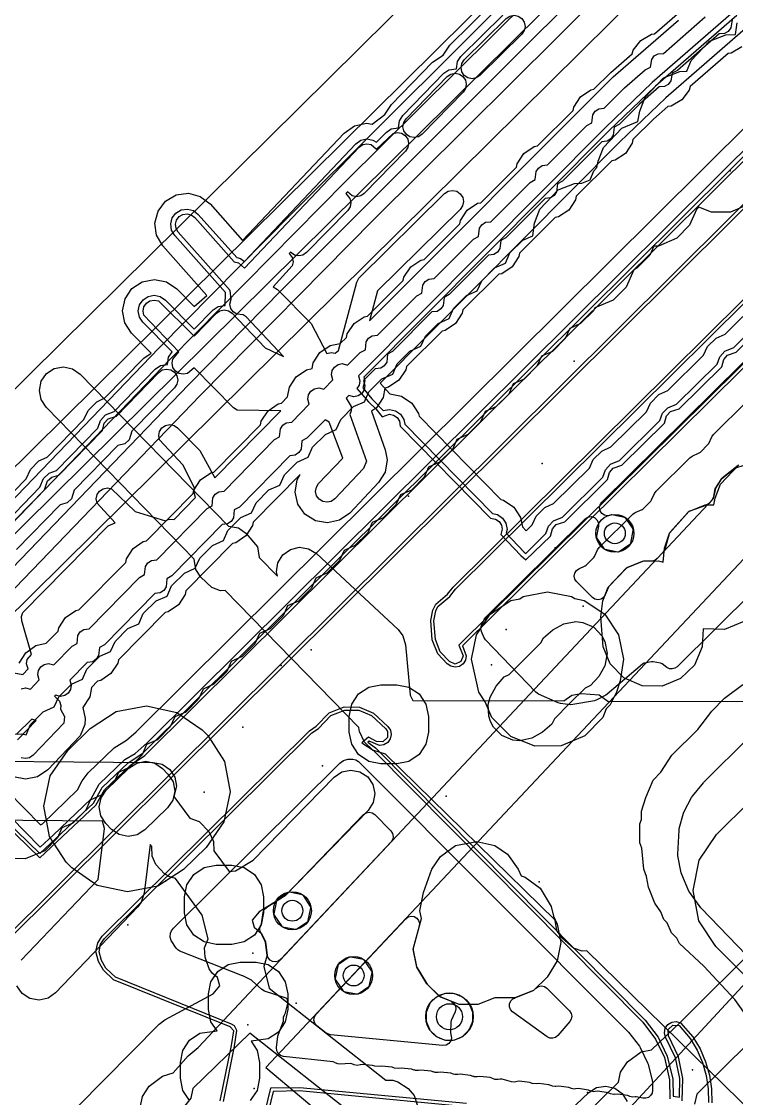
# Model space of a CAD drawing. Header units: metres. Extents: x -2677 to -840, y 169 to 1487.
# Drawn here: x -2211.5 to -2166.3, y 905.1 to 973.1 of the extents above; entities that cross this region are included whole.
import ezdxf

# ---------------------------------------------------------------- set-up
doc = ezdxf.new("R2010")
doc.units = ezdxf.units.M
for name, color, linetype in [('AI_GREENING_ALLOWED_ZONE', 4, 'Continuous'), ('AI_GREENING_EXCLUSIONS', 1, 'Continuous'), ('AI_GREENING_LAWN', 82, 'Continuous'), ('AI_GREENING_REJECTED', 6, 'Continuous'), ('AI_GREENING_SHRUBS', 92, 'Continuous')]:
    doc.layers.add(name, color=color, linetype=linetype)

# ---------------------------------------------------------------- blocks, each defined once
blk = doc.blocks.new('AI_SHRUB')
for radius in [1, 0.55]:
    blk.add_circle((0, 0), radius)

msp = doc.modelspace()

# ---------------------------------------------------------------- linework, layer by layer
at = {"layer": 'AI_GREENING_ALLOWED_ZONE'}
msp.add_lwpolyline([(-2166.219, 945.046), (-2167.236, 944.244), (-2167.293, 944.181), (-2167.658, 943.598), (-2167.692, 943.507), (-2167.761, 943.092), (-2167.89, 942.832), (-2168.072, 942.639), (-2168.272, 942.509), (-2169.281, 942.158), (-2169.383, 942.091), (-2170.541, 940.807), (-2170.595, 940.71), (-2170.873, 939.739), (-2170.989, 939.535), (-2171.345, 939.156), (-2171.505, 939.042), (-2171.696, 938.999), (-2172.204, 938.985), (-2172.289, 938.968), (-2173.227, 938.597), (-2173.315, 938.537), (-2174.405, 937.39), (-2174.456, 937.309), (-2174.625, 936.873), (-2174.732, 936.706), (-2174.894, 936.594), (-2175.088, 936.553), (-2175.282, 936.591), (-2175.446, 936.701), (-2176.445, 937.706), (-2176.445, 937.706), (-2176.551, 937.865), (-2176.59, 938.053), (-2176.555, 938.241), (-2176.453, 938.403), (-2176.297, 938.514), (-2175.909, 938.69), (-2175.836, 938.74), (-2175.359, 939.217), (-2175.309, 939.29), (-2175.119, 939.705), (-2175.016, 939.853), (-2172.888, 941.957), (-2172.743, 942.057), (-2172.299, 942.259), (-2172.226, 942.309), (-2171.749, 942.786), (-2171.699, 942.858), (-2171.51, 943.274), (-2171.406, 943.422), (-2169.278, 945.526), (-2169.133, 945.625), (-2168.689, 945.827), (-2168.616, 945.878), (-2168.14, 946.354), (-2168.089, 946.427), (-2167.9, 946.843), (-2167.796, 946.991), (-2165.668, 949.094)], dxfattribs=at)
for points in [[(-2196.359, 915.445), (-2196.436, 915.594), (-2196.459, 915.762), (-2196.426, 915.927), (-2196.368, 916.076), (-2196.259, 916.792), (-2196.182, 916.992), (-2196.029, 917.141), (-2194.897, 917.845), (-2194.85, 917.883), (-2189.91, 922.983), (-2189.747, 923.095), (-2189.554, 923.135), (-2189.36, 923.097), (-2189.196, 922.987), (-2188.174, 921.956), (-2188.068, 921.798), (-2188.029, 921.611), (-2188.062, 921.423), (-2188.164, 921.262), (-2195.138, 913.842), (-2195.289, 913.732), (-2195.469, 913.685), (-2195.654, 913.708), (-2195.818, 913.796), (-2195.938, 913.939), (-2195.998, 914.115), (-2196.107, 914.899), (-2196.129, 914.971), (-2196.34, 915.419), (-2196.359, 915.445)], [(-2192.85, 909.642), (-2192.982, 909.8), (-2193.04, 909.998), (-2193.012, 910.202), (-2192.905, 910.377), (-2187.235, 916.41), (-2187.082, 916.521), (-2186.9, 916.567), (-2186.713, 916.542), (-2186.549, 916.451), (-2186.43, 916.305), (-2186.374, 916.125), (-2186.388, 915.937), (-2186.765, 914.541), (-2186.769, 914.428), (-2186.559, 913.381), (-2186.527, 913.299), (-2185.924, 912.326), (-2185.888, 912.281), (-2185.133, 911.526), (-2185.053, 911.472), (-2184.376, 911.189), (-2184.212, 911.078), (-2184.103, 910.91), (-2184.069, 910.714), (-2184.114, 910.52), (-2184.365, 909.971), (-2184.387, 909.877), (-2184.411, 909.203), (-2184.39, 909.094), (-2184.388, 909.089), (-2184.345, 908.887), (-2184.387, 908.684), (-2184.508, 908.516), (-2184.687, 908.412), (-2184.893, 908.388), (-2191.998, 909.072), (-2192.26, 909.177), (-2192.85, 909.642)], [(-2180.484, 910.522), (-2180.616, 910.663), (-2180.684, 910.844), (-2180.68, 911.037), (-2180.602, 911.213), (-2180.463, 911.348), (-2180.336, 911.398), (-2180.336, 911.399), (-2179.22, 911.85), (-2179.14, 911.902), (-2179.019, 912.021), (-2178.856, 912.127), (-2178.665, 912.163), (-2178.475, 912.124), (-2178.314, 912.015), (-2176.892, 910.582), (-2176.789, 910.428), (-2176.748, 910.248), (-2176.775, 910.065), (-2176.868, 909.904), (-2177.622, 909.024), (-2177.766, 908.908), (-2177.943, 908.853), (-2178.127, 908.865), (-2178.294, 908.943), (-2180.484, 910.522)]]:
    msp.add_lwpolyline(points, close=True, dxfattribs=at)
at = {"layer": 'AI_GREENING_EXCLUSIONS'}
for points in [[(-2097.846, 1053.541), (-2253.718, 899.462), (-2275.223, 877.407), (-2275.745, 877.059), (-2276.363, 876.955), (-2276.969, 877.113), (-2277.458, 877.505), (-2279.744, 880.3), (-2280.018, 880.817), (-2280.075, 881.4), (-2279.904, 881.959), (-2279.532, 882.411), (-2279.532, 882.411), (-2279.015, 882.686), (-2278.432, 882.742), (-2277.873, 882.571), (-2277.421, 882.199), (-2276.199, 880.704), (-2255.837, 901.586), (-2101.143, 1054.497)], [(-2095.381, 1051.056), (-2251.235, 896.996), (-2272.717, 874.963), (-2274.456, 873.805), (-2276.516, 873.459), (-2278.538, 873.984), (-2280.168, 875.29), (-2282.453, 878.085), (-2283.37, 879.808), (-2283.557, 881.75), (-2282.987, 883.615), (-2282.987, 883.615), (-2281.747, 885.121), (-2280.024, 886.037), (-2278.082, 886.225), (-2276.25, 885.665), (-2258.297, 904.076), (-2120.207, 1040.541), (-2121.229, 1041.223), (-2122.314, 1042.844)], [(-2212.395, 924.433), (-2210.322, 922.33), (-2210.201, 922.405), (-2207.98, 924.552), (-2207.701, 925.122), (-2207.321, 925.623), (-2205.675, 927.191), (-2204.9, 927.682), (-2204.279, 928.217), (-2126.58, 1005.345)], [(-2265.338, 866.237), (-2250.649, 880.872), (-2229.646, 901.548), (-2219.486, 911.794), (-2218.883, 912.473), (-2221.776, 915.306), (-2222.333, 916.088), (-2222.447, 916.527), (-2222.355, 916.971), (-2221.999, 917.588), (-2215.425, 924.055), (-2214.8, 924.398), (-2214.364, 924.478), (-2213.718, 924.247), (-2213.107, 923.731), (-2210.343, 920.927), (-2209.518, 921.675), (-2207.128, 923.98), (-2206.629, 924.902), (-2204.989, 926.464), (-2204.343, 926.85), (-2203.575, 927.507), (-2125.875, 1004.636)], [(-2123.657, 1003.646), (-2145.498, 981.825), (-2216.371, 911.403), (-2323.438, 805.27)], [(-2123.517, 1003.503), (-2145.357, 981.683), (-2216.23, 911.261), (-2323.297, 805.128)], [(-2265.873, 865.084), (-2229.128, 901.427), (-2218.173, 912.479), (-2221.446, 915.743), (-2221.656, 916.297), (-2221.654, 916.797), (-2221.535, 917.175), (-2221.218, 917.622), (-2215.461, 923.158), (-2214.872, 923.501), (-2214.499, 923.568), (-2213.938, 923.49), (-2213.433, 923.197), (-2210.379, 920.252), (-2206.823, 923.58), (-2206.281, 924.542), (-2204.647, 926.1), (-2203.731, 926.718), (-2126.235, 1003.643)], [(-2265.867, 865.37), (-2229.27, 901.568), (-2218.457, 912.477), (-2221.622, 915.648), (-2221.855, 916.278), (-2221.853, 916.818), (-2221.71, 917.272), (-2221.356, 917.766), (-2215.599, 923.302), (-2214.908, 923.698), (-2214.534, 923.765), (-2213.898, 923.686), (-2213.321, 923.363), (-2210.373, 920.531), (-2206.984, 923.704), (-2206.419, 924.687), (-2204.785, 926.244), (-2203.858, 926.874), (-2126.377, 1003.784)], [(-2120.937, 995.673), (-2183.653, 933.65), (-2183.418, 933.021), (-2183.464, 932.743), (-2183.616, 932.506), (-2183.849, 932.348), (-2184.125, 932.295), (-2184.4, 932.355), (-2184.63, 932.518), (-2185.202, 933.133), (-2185.565, 934.02), (-2185.655, 935.236), (-2185.537, 935.903), (-2185.342, 936.268), (-2184.591, 936.91), (-2184.239, 937.36), (-2124.703, 996.336)], [(-2120.975, 995.917), (-2183.895, 933.692), (-2183.618, 933.014), (-2183.759, 932.646), (-2184.123, 932.495), (-2184.483, 932.654), (-2185.056, 933.269), (-2185.368, 934.052), (-2185.455, 935.233), (-2185.341, 935.865), (-2185.202, 936.125), (-2184.452, 936.762), (-2184.099, 937.218), (-2124.562, 996.194)], [(-2160.955, 989.827), (-2178.87, 972.328), (-2195.047, 956.16), (-2200.95, 950.16), (-2229.655, 920.365), (-2246.378, 904.053), (-2248.769, 902.707), (-2249.14, 902.587), (-2249.529, 902.618), (-2249.876, 902.796), (-2250.129, 903.093), (-2250.249, 903.464), (-2250.218, 903.853), (-2250.04, 904.2), (-2249.743, 904.453), (-2247.696, 905.561), (-2230.761, 922.028), (-2202.112, 951.765), (-2191.038, 962.966), (-2177.079, 976.832)], [(-2174.741, 974.993), (-2189.249, 960.582), (-2200.231, 949.465), (-2228.936, 919.67), (-2245.68, 903.337), (-2248.281, 901.833), (-2249.024, 901.593), (-2249.802, 901.656), (-2250.497, 902.011), (-2251.002, 902.606), (-2251.242, 903.348), (-2251.18, 904.126), (-2250.824, 904.821), (-2250.23, 905.327), (-2248.342, 906.328), (-2247.81, 906.778), (-2231.48, 922.722), (-2202.831, 952.459), (-2194.421, 960.983), (-2178.191, 977.14)], [(-2130.207, 977.084), (-2162.824, 942.381), (-2163.029, 941.634), (-2163.629, 940.795), (-2164.264, 940.342), (-2164.874, 940.2), (-2196.079, 907), (-2189.317, 901.33)], [(-2213.547, 941.827), (-2211.228, 944.202), (-2210.964, 944.784), (-2210.424, 945.324), (-2209.898, 945.564), (-2207.579, 947.939), (-2207.316, 948.52), (-2206.776, 949.061), (-2206.25, 949.301), (-2203.787, 951.823), (-2203.337, 952.132), (-2204.57, 953.386), (-2204.998, 954.039), (-2205.144, 954.806), (-2204.985, 955.57), (-2204.546, 956.215), (-2203.894, 956.643), (-2203.127, 956.789), (-2202.363, 956.63), (-2201.718, 956.191), (-2200.617, 955.07), (-2199.812, 955.784), (-2202.592, 958.906), (-2202.987, 959.579), (-2203.095, 960.352), (-2202.898, 961.107), (-2202.428, 961.73), (-2201.755, 962.125), (-2200.982, 962.233), (-2200.227, 962.036), (-2199.604, 961.566), (-2197.55, 959.259), (-2191.123, 966.039), (-2190.486, 966.49), (-2189.725, 966.663), (-2189.359, 966.6), (-2188.562, 967.203), (-2188.145, 967.844), (-2185.544, 970.508), (-2184.881, 970.953), (-2184.451, 971.588), (-2181.802, 974.203)], [(-2211.669, 932.549), (-2211.253, 933.209), (-2210.615, 933.659), (-2209.968, 933.805), (-2209.208, 934.563), (-2209.166, 934.784), (-2208.739, 935.437), (-2208.095, 935.877), (-2207.896, 935.919), (-2204.942, 938.913), (-2204.901, 939.135), (-2204.474, 939.788), (-2203.829, 940.228), (-2203.63, 940.269), (-2200.677, 943.264), (-2200.635, 943.485), (-2200.208, 944.138), (-2199.564, 944.578), (-2199.365, 944.62), (-2196.411, 947.614), (-2196.37, 947.836), (-2195.943, 948.489), (-2195.298, 948.929), (-2195.099, 948.97), (-2194.706, 949.371), (-2194.592, 949.982), (-2194.167, 950.636), (-2193.523, 951.077), (-2193.165, 951.153), (-2193.097, 951.513), (-2192.672, 952.167), (-2192.028, 952.608), (-2191.389, 952.743), (-2190.985, 953.13), (-2190.941, 953.351), (-2190.508, 954), (-2189.859, 954.433), (-2189.66, 954.473), (-2187.406, 956.712), (-2187.362, 956.933), (-2186.929, 957.582), (-2186.28, 958.016), (-2186.081, 958.055), (-2183.826, 960.294), (-2183.783, 960.515), (-2183.349, 961.164), (-2182.701, 961.598), (-2182.501, 961.638), (-2180.247, 963.876), (-2180.203, 964.097), (-2179.77, 964.746), (-2179.121, 965.18), (-2178.922, 965.22), (-2176.667, 967.459), (-2176.624, 967.68), (-2176.19, 968.329), (-2175.542, 968.762), (-2175.343, 968.802), (-2174.27, 969.87), (-2172.919, 971.045), (-2172.861, 971.262), (-2172.388, 971.883), (-2171.713, 972.275), (-2171.512, 972.302), (-2169.12, 974.394)], [(-2212.973, 940.982), (-2210.36, 943.657), (-2210.135, 944.225), (-2209.786, 944.548), (-2209.324, 944.719), (-2206.711, 947.394), (-2206.54, 947.882), (-2206.217, 948.232), (-2205.676, 948.456), (-2203.072, 951.124), (-2202.75, 951.345), (-2202.292, 951.412), (-2202.237, 951.871), (-2202.012, 952.21), (-2203.857, 954.088), (-2204.071, 954.414), (-2204.144, 954.797), (-2204.065, 955.179), (-2203.845, 955.502), (-2203.519, 955.716), (-2203.136, 955.789), (-2202.754, 955.709), (-2202.431, 955.49), (-2200.614, 953.642), (-2199.423, 954.861), (-2199.101, 955.082), (-2198.644, 955.149), (-2198.629, 955.959), (-2201.845, 959.571), (-2202.043, 959.908), (-2202.096, 960.294), (-2201.998, 960.672), (-2201.763, 960.983), (-2201.427, 961.181), (-2201.04, 961.234), (-2200.663, 961.136), (-2200.351, 960.901), (-2197.925, 958.175), (-2197.695, 958.121), (-2197.43, 957.931), (-2190.397, 965.351), (-2190.078, 965.577), (-2189.698, 965.663), (-2189.313, 965.597), (-2189.083, 965.452), (-2188.477, 966.072), (-2188.156, 966.293), (-2187.698, 966.359), (-2187.642, 966.818), (-2187.43, 967.145), (-2184.829, 969.809), (-2184.507, 970.03), (-2184.031, 970.093), (-2183.967, 970.553), (-2183.749, 970.876), (-2181.099, 973.491)], [(-2166.53, 973.686), (-2171.657, 969.228), (-2174.623, 966.395), (-2190.223, 950.706), (-2190.132, 950.386), (-2190.183, 950.117), (-2190.327, 949.899), (-2189.602, 949.05), (-2189.134, 948.621), (-2188.735, 948.101), (-2188.276, 948.277), (-2188.009, 948.221), (-2187.783, 948.067), (-2187.634, 947.838), (-2187.594, 947.517), (-2181.886, 941.7), (-2181.566, 941.655), (-2181.34, 941.501), (-2181.191, 941.272), (-2181.14, 941.004), (-2181.232, 940.683), (-2179.976, 939.347), (-2179.64, 939.079), (-2178.099, 940.573), (-2177.973, 941.032), (-2177.731, 941.301), (-2177.182, 941.48), (-2174.489, 944.142), (-2174.364, 944.601), (-2174.121, 944.869), (-2173.572, 945.048), (-2170.879, 947.71), (-2170.754, 948.17), (-2170.511, 948.438), (-2169.962, 948.617), (-2167.269, 951.279), (-2167.144, 951.738), (-2166.901, 952.007), (-2166.352, 952.186), (-2163.659, 954.848)], [(-2166.32, 973.472), (-2171.459, 969.003), (-2174.411, 966.183), (-2189.881, 950.625), (-2189.832, 950.388), (-2189.95, 949.935), (-2189.383, 949.254), (-2188.662, 948.501), (-2188.273, 948.577), (-2187.891, 948.497), (-2187.569, 948.277), (-2187.355, 947.95), (-2187.297, 947.643), (-2181.755, 941.995), (-2181.448, 941.931), (-2181.126, 941.711), (-2180.912, 941.384), (-2180.84, 941.001), (-2180.889, 940.763), (-2179.763, 939.558), (-2179.655, 939.486), (-2178.393, 940.732), (-2178.222, 941.2), (-2177.899, 941.55), (-2177.338, 941.774), (-2174.783, 944.3), (-2174.612, 944.769), (-2174.289, 945.118), (-2173.728, 945.342), (-2171.173, 947.869), (-2171.002, 948.337), (-2170.679, 948.687), (-2170.118, 948.911), (-2167.563, 951.437), (-2167.392, 951.906), (-2167.069, 952.255), (-2166.508, 952.48), (-2163.953, 955.006)], [(-2227.433, 881.114), (-2204.004, 904.572), (-2203.888, 905.183), (-2203.461, 905.835), (-2202.61, 906.463), (-2201.948, 906.666), (-2200.989, 907.755), (-2200.364, 908.282), (-2167.786, 942.943), (-2167.684, 943.556), (-2167.27, 944.218), (-2166.434, 944.864), (-2165.776, 945.081), (-2140.485, 971.989), (-2141.28, 972.087), (-2141.955, 972.479), (-2142.429, 973.099)], [(-2212.508, 928.062), (-2211.514, 928.089), (-2211.242, 928.029), (-2210.958, 928.666), (-2210.148, 929.476), (-2210.148, 929.476), (-2209.459, 929.782), (-2209.176, 930.419), (-2208.365, 931.229), (-2207.677, 931.534), (-2207.393, 932.171), (-2206.583, 932.982), (-2205.894, 933.287), (-2205.61, 933.924), (-2204.8, 934.734), (-2204.111, 935.04), (-2203.828, 935.677), (-2203.017, 936.487), (-2202.328, 936.792), (-2202.045, 937.429), (-2201.234, 938.24), (-2200.546, 938.545), (-2200.262, 939.182), (-2199.452, 939.992), (-2198.763, 940.298), (-2198.479, 940.935), (-2197.669, 941.745), (-2196.98, 942.05), (-2196.697, 942.687), (-2195.886, 943.498), (-2195.197, 943.803), (-2194.914, 944.44), (-2194.103, 945.25), (-2193.415, 945.556), (-2193.131, 946.193), (-2192.321, 947.003), (-2191.632, 947.308), (-2191.348, 947.945), (-2190.538, 948.756), (-2189.849, 949.061), (-2189.566, 949.698), (-2188.755, 950.508), (-2188.067, 950.814), (-2187.783, 951.451), (-2186.973, 952.261), (-2186.284, 952.566), (-2186, 953.203), (-2185.19, 954.014), (-2184.501, 954.319), (-2184.217, 954.956), (-2183.407, 955.766), (-2182.718, 956.072), (-2182.435, 956.709), (-2181.624, 957.519), (-2180.936, 957.824), (-2180.652, 958.461), (-2179.842, 959.272), (-2179.217, 959.55), (-2179.097, 960.345), (-2178.758, 961.221), (-2177.597, 962.442), (-2176.567, 962.85), (-2176.114, 962.862), (-2175.587, 963.082), (-2175.349, 963.653), (-2175.159, 963.864), (-2175.087, 964.255), (-2174.748, 965.13), (-2173.587, 966.352), (-2172.563, 966.757), (-2172.454, 967.423), (-2172.115, 968.298), (-2170.955, 969.52), (-2169.925, 969.927), (-2169.474, 969.939), (-2169.205, 970.618), (-2168.045, 971.84), (-2167.015, 972.248), (-2166.408, 972.264), (-2166.291, 972.995)], [(-2212.236, 931.975), (-2211.445, 931.843), (-2211.116, 932.19), (-2211.216, 932.513), (-2211.17, 932.782), (-2210.895, 933.105), (-2211.498, 935.227), (-2211.52, 935.499), (-2211.436, 935.759), (-2206.048, 941.219), (-2205.608, 941.415), (-2206.755, 942.658), (-2206.806, 942.926), (-2206.75, 943.194), (-2206.597, 943.42), (-2206.368, 943.569), (-2206.1, 943.62), (-2205.833, 943.565), (-2204.341, 942.123), (-2202.436, 941.543), (-2202.212, 941.642), (-2201.88, 941.625), (-2200.526, 943.007), (-2200.643, 943.397), (-2200.587, 943.635), (-2201.338, 945.086), (-2202.805, 946.654), (-2202.856, 946.922), (-2202.801, 947.19), (-2202.647, 947.416), (-2202.419, 947.565), (-2202.15, 947.616), (-2201.883, 947.561), (-2201.657, 947.407), (-2200.266, 945.992), (-2199.297, 944.26), (-2195.13, 948.49), (-2197.896, 948.533), (-2198.123, 948.683), (-2200.61, 951.212), (-2201.033, 950.856), (-2201.3, 950.799), (-2201.568, 950.849), (-2201.797, 950.998), (-2201.952, 951.224), (-2202.008, 951.491), (-2201.958, 951.759), (-2201.592, 952.211), (-2203.793, 954.526), (-2203.844, 954.795), (-2203.789, 955.062), (-2203.635, 955.288), (-2203.407, 955.438), (-2203.138, 955.489), (-2202.871, 955.433), (-2200.613, 953.213), (-2199.209, 954.652), (-2198.983, 954.806), (-2198.716, 954.863), (-2198.448, 954.813), (-2198.219, 954.664), (-2196.12, 952.477), (-2194.977, 951.924), (-2197.319, 954.42), (-2197.525, 954.563), (-2197.92, 954.586), (-2198.149, 954.735), (-2198.303, 954.96), (-2198.36, 955.228), (-2198.282, 955.538), (-2198.339, 956.084), (-2201.621, 959.771), (-2201.759, 960.006), (-2201.797, 960.277), (-2201.728, 960.541), (-2201.564, 960.759), (-2201.328, 960.897), (-2201.058, 960.935), (-2200.793, 960.866), (-2200.575, 960.702), (-2198.09, 957.91), (-2197.819, 957.848), (-2197.423, 957.503), (-2190.179, 965.145), (-2189.956, 965.303), (-2189.69, 965.363), (-2189.421, 965.317), (-2189.084, 965.022), (-2188.038, 966.017), (-2187.77, 966.073), (-2187.502, 966.023), (-2187.273, 965.874), (-2187.118, 965.649), (-2187.062, 965.382), (-2187.112, 965.113), (-2187.261, 964.884), (-2189.862, 962.221), (-2190.087, 962.066), (-2190.354, 962.01), (-2190.623, 962.06), (-2190.928, 962.32), (-2191.033, 962.21), (-2190.767, 961.912), (-2190.711, 961.645), (-2190.761, 961.376), (-2190.91, 961.148), (-2193.51, 958.484), (-2193.736, 958.329), (-2194.003, 958.273), (-2194.271, 958.323), (-2194.532, 958.518), (-2194.615, 958.43), (-2194.416, 958.175), (-2194.359, 957.908), (-2194.409, 957.64), (-2195.619, 956.325), (-2195.336, 956.159), (-2193.208, 953.996), (-2192.231, 952.114), (-2191.956, 952.176), (-2191.711, 952.131), (-2191.492, 952.293), (-2190.329, 956.615), (-2190.208, 956.86), (-2184.781, 962.21), (-2184.552, 962.36), (-2184.284, 962.411), (-2184.017, 962.356), (-2183.791, 962.202), (-2183.641, 961.974), (-2183.59, 961.706), (-2183.645, 961.438), (-2183.799, 961.212), (-2189.026, 956.068), (-2189.537, 954.172), (-2174.127, 969.594), (-2169.992, 973.175)], [(-2211.548, 930.933), (-2211.281, 930.993), (-2210.954, 930.91), (-2210.402, 931.49), (-2210.502, 931.813), (-2210.456, 932.083), (-2210.31, 932.313), (-2210.087, 932.471), (-2209.82, 932.531), (-2209.484, 932.442), (-2208.332, 933.617), (-2208.009, 933.791), (-2207.96, 934.298), (-2207.811, 934.527), (-2207.585, 934.681), (-2207.247, 934.724), (-2204.067, 937.967), (-2203.743, 938.142), (-2203.695, 938.649), (-2203.545, 938.878), (-2203.32, 939.032), (-2202.981, 939.074), (-2199.801, 942.318), (-2199.478, 942.492), (-2199.429, 942.999), (-2199.28, 943.228), (-2199.054, 943.382), (-2198.716, 943.425), (-2195.536, 946.668), (-2195.212, 946.843), (-2195.164, 947.35), (-2195.014, 947.579), (-2194.789, 947.733), (-2194.45, 947.775), (-2193.341, 948.907), (-2193.436, 949.23), (-2193.386, 949.498), (-2193.237, 949.727), (-2193.011, 949.882), (-2192.744, 949.938), (-2192.418, 949.85), (-2191.845, 950.437), (-2191.941, 950.761), (-2191.891, 951.029), (-2191.742, 951.258), (-2191.516, 951.413), (-2191.249, 951.469), (-2190.916, 951.377), (-2190.119, 952.175), (-2189.793, 952.347), (-2189.74, 952.854), (-2189.589, 953.081), (-2189.362, 953.233), (-2189.023, 953.272), (-2186.539, 955.758), (-2186.214, 955.929), (-2186.161, 956.436), (-2186.009, 956.663), (-2185.782, 956.815), (-2185.443, 956.854), (-2182.96, 959.34), (-2182.634, 959.511), (-2182.581, 960.018), (-2182.43, 960.245), (-2182.203, 960.397), (-2181.864, 960.436), (-2179.38, 962.922), (-2179.055, 963.094), (-2179.002, 963.6), (-2178.85, 963.828), (-2178.623, 963.979), (-2178.284, 964.019), (-2175.801, 966.504), (-2175.475, 966.676), (-2175.422, 967.183), (-2175.271, 967.41), (-2175.044, 967.562), (-2174.705, 967.601), (-2173.41, 968.895), (-2172.114, 970.037), (-2171.779, 970.188), (-2171.694, 970.69), (-2171.528, 970.907), (-2171.292, 971.045), (-2170.951, 971.063), (-2168.316, 973.386)], [(-2166.6, 973.18), (-2166.685, 972.675), (-2166.851, 972.458), (-2167.087, 972.321), (-2167.427, 972.303), (-2170.063, 969.979), (-2170.399, 969.829), (-2170.484, 969.326), (-2170.649, 969.109), (-2170.885, 968.972), (-2171.226, 968.954), (-2172.467, 967.86), (-2173.75, 966.576), (-2174.075, 966.405), (-2174.128, 965.898), (-2174.28, 965.671), (-2174.507, 965.519), (-2174.846, 965.48), (-2177.33, 962.994), (-2177.655, 962.822), (-2177.708, 962.316), (-2177.86, 962.088), (-2178.087, 961.937), (-2178.425, 961.897), (-2180.909, 959.411), (-2181.234, 959.24), (-2181.287, 958.733), (-2181.439, 958.506), (-2181.666, 958.354), (-2182.005, 958.315), (-2184.488, 955.829), (-2184.814, 955.658), (-2184.867, 955.151), (-2185.018, 954.924), (-2185.246, 954.772), (-2185.584, 954.733), (-2188.068, 952.247), (-2188.393, 952.075), (-2188.446, 951.569), (-2188.598, 951.342), (-2188.825, 951.19), (-2189.164, 951.15), (-2189.917, 950.397), (-2189.825, 950.079), (-2189.875, 949.811), (-2190.024, 949.582), (-2190.25, 949.427), (-2190.517, 949.371), (-2190.843, 949.459), (-2191.008, 949.29), (-2190.692, 948.764), (-2190.681, 948.491), (-2190.766, 948.262), (-2189.719, 945.305), (-2189.91, 944.849), (-2191.728, 942.928), (-2191.951, 942.77), (-2192.217, 942.71), (-2192.486, 942.755), (-2192.717, 942.901), (-2192.875, 943.124), (-2192.936, 943.39), (-2192.89, 943.659), (-2192.745, 943.89), (-2191.227, 945.494), (-2192.077, 947.773), (-2192.34, 947.928), (-2193.486, 946.759), (-2193.809, 946.585), (-2193.858, 946.078), (-2194.007, 945.849), (-2194.233, 945.695), (-2194.571, 945.652), (-2197.751, 942.409), (-2198.075, 942.234), (-2198.123, 941.727), (-2198.273, 941.498), (-2198.498, 941.344), (-2198.837, 941.302), (-2202.017, 938.058), (-2202.34, 937.884), (-2202.389, 937.377), (-2202.538, 937.148), (-2202.764, 936.994), (-2203.102, 936.951), (-2206.282, 933.708), (-2206.606, 933.533), (-2206.654, 933.026), (-2206.804, 932.797), (-2207.029, 932.643), (-2207.368, 932.601), (-2208.472, 931.475), (-2208.378, 931.161), (-2208.424, 930.891), (-2208.57, 930.661), (-2208.793, 930.503), (-2209.06, 930.443), (-2209.387, 930.526), (-2209.44, 930.471), (-2209.125, 930.142), (-2209.047, 929.88), (-2209.072, 929.637), (-2208.819, 929.18), (-2208.854, 928.767), (-2210.787, 926.731), (-2211.013, 926.578), (-2211.28, 926.523), (-2211.548, 926.574)], [(-2165.617, 972.761), (-2170.797, 968.253), (-2173.703, 965.477), (-2188.859, 950.232), (-2188.243, 949.572), (-2187.5, 949.417), (-2186.855, 948.977), (-2186.428, 948.324), (-2186.395, 948.151), (-2181.229, 942.887), (-2181.057, 942.851), (-2180.412, 942.411), (-2179.985, 941.758), (-2179.871, 941.157), (-2179.631, 940.915), (-2179.244, 941.298), (-2178.998, 941.838), (-2178.458, 942.379), (-2177.891, 942.636), (-2175.634, 944.867), (-2175.388, 945.407), (-2174.848, 945.947), (-2174.281, 946.205), (-2172.024, 948.436), (-2171.778, 948.976), (-2171.238, 949.516), (-2170.671, 949.773), (-2168.414, 952.004), (-2168.168, 952.544), (-2167.628, 953.085), (-2167.061, 953.342), (-2164.804, 955.573)], [(-2165.991, 971.483), (-2166.666, 971.091), (-2166.867, 971.064), (-2169.258, 968.972), (-2169.316, 968.754), (-2169.79, 968.134), (-2170.464, 967.742), (-2170.665, 967.715), (-2171.577, 966.912), (-2172.883, 965.622), (-2172.927, 965.401), (-2173.36, 964.752), (-2174.009, 964.318), (-2174.208, 964.278), (-2176.463, 962.04), (-2176.507, 961.819), (-2176.94, 961.17), (-2177.589, 960.736), (-2177.788, 960.696), (-2180.042, 958.457), (-2180.086, 958.236), (-2180.519, 957.587), (-2181.168, 957.153), (-2181.367, 957.114), (-2183.622, 954.875), (-2183.666, 954.654), (-2184.099, 954.005), (-2184.748, 953.571), (-2184.947, 953.532), (-2187.201, 951.293), (-2187.245, 951.072), (-2187.678, 950.423), (-2188.327, 949.989), (-2188.559, 949.917), (-2188.669, 949.327), (-2189.094, 948.673), (-2189.404, 948.461), (-2188.545, 946.029), (-2188.419, 945.385), (-2188.55, 944.616), (-2188.966, 943.956), (-2190.783, 942.035), (-2191.42, 941.583), (-2192.181, 941.41), (-2192.95, 941.541), (-2193.611, 941.957), (-2194.062, 942.593), (-2194.235, 943.354), (-2194.104, 944.123), (-2193.922, 944.457), (-2196.876, 941.463), (-2196.917, 941.241), (-2197.344, 940.588), (-2197.989, 940.148), (-2198.188, 940.107), (-2201.141, 937.112), (-2201.183, 936.891), (-2201.61, 936.238), (-2202.254, 935.798), (-2202.453, 935.756), (-2205.407, 932.762), (-2205.448, 932.54), (-2205.875, 931.887), (-2206.52, 931.447), (-2206.719, 931.406), (-2207.111, 931.006), (-2207.211, 930.425), (-2207.648, 929.751), (-2207.503, 929.044), (-2207.534, 928.678), (-2207.818, 927.952), (-2209.861, 925.818), (-2210.507, 925.38), (-2211.271, 925.223), (-2212.037, 925.37)], [(-2165.491, 961.56), (-2166.723, 961.045), (-2167.91, 961.045), (-2168.709, 961.361), (-2168.868, 961.202), (-2169.302, 960.207), (-2170.112, 959.396), (-2171.262, 958.898), (-2171.561, 958.882), (-2171.815, 958.316), (-2172.625, 957.505), (-2172.832, 957.401), (-2173.312, 956.297), (-2174.122, 955.487), (-2175.29, 954.985), (-2175.38, 954.81), (-2176.191, 954), (-2176.879, 953.695), (-2177.163, 953.058), (-2177.973, 952.247), (-2178.662, 951.942), (-2178.946, 951.305), (-2179.756, 950.495), (-2180.445, 950.189), (-2180.728, 949.552), (-2181.539, 948.742), (-2182.227, 948.437), (-2182.511, 947.8), (-2183.321, 946.989), (-2184.01, 946.684), (-2184.294, 946.047), (-2185.104, 945.236), (-2185.793, 944.931), (-2186.077, 944.294), (-2186.887, 943.484), (-2187.576, 943.179), (-2187.859, 942.542), (-2188.67, 941.731), (-2189.358, 941.426), (-2189.642, 940.789), (-2190.452, 939.978), (-2191.141, 939.673), (-2191.425, 939.036), (-2192.235, 938.226), (-2192.924, 937.921), (-2193.207, 937.283), (-2194.018, 936.473), (-2194.707, 936.168), (-2194.99, 935.531), (-2195.801, 934.72), (-2196.489, 934.415), (-2196.773, 933.778), (-2197.583, 932.968), (-2198.272, 932.663), (-2198.556, 932.025), (-2199.366, 931.215), (-2200.055, 930.91), (-2200.338, 930.273), (-2201.149, 929.462), (-2201.838, 929.157), (-2202.121, 928.52), (-2202.931, 927.71), (-2203.62, 927.405), (-2203.904, 926.767), (-2204.714, 925.957), (-2205.403, 925.652), (-2205.687, 925.015), (-2206.497, 924.204), (-2207.186, 923.899), (-2207.469, 923.262), (-2208.28, 922.452), (-2208.968, 922.147), (-2209.252, 921.509), (-2210.062, 920.699), (-2211.294, 920.184), (-2212.563, 920.201)], [(-2212.813, 940.688), (-2210.066, 943.502), (-2209.887, 944.057), (-2209.618, 944.299), (-2209.165, 944.425), (-2206.417, 947.239), (-2206.292, 947.714), (-2206.049, 947.983), (-2205.516, 948.162), (-2202.857, 950.915), (-2202.632, 951.069), (-2202.365, 951.126), (-2202.096, 951.076), (-2201.867, 950.927), (-2201.713, 950.701), (-2201.656, 950.434), (-2201.706, 950.166), (-2201.855, 949.937), (-2204.545, 947.212), (-2204.724, 946.658), (-2204.992, 946.415), (-2205.446, 946.289), (-2208.193, 943.476), (-2208.372, 942.921), (-2208.641, 942.678), (-2209.094, 942.553), (-2211.842, 939.739)], [(-2165.17, 903.99), (-2175.796, 914.369), (-2176.085, 914.353), (-2176.637, 914.545), (-2177.355, 915.184), (-2177.686, 915.667), (-2177.792, 916.319), (-2188.521, 926.8), (-2189.312, 927.059), (-2189.851, 927.554), (-2190.167, 928.23), (-2190.2, 928.479), (-2198.654, 937.132), (-2198.942, 937.122), (-2199.49, 937.327), (-2200.193, 937.983), (-2200.513, 938.474), (-2200.604, 939.128), (-2209.97, 948.716), (-2210.289, 949.206), (-2210.396, 949.782), (-2210.276, 950.354), (-2209.945, 950.837), (-2209.454, 951.156), (-2208.879, 951.264), (-2208.306, 951.143), (-2207.824, 950.812), (-2198.447, 941.214), (-2197.822, 941.103), (-2197.339, 940.772), (-2196.617, 939.893), (-2196.509, 939.23), (-2195.344, 938.037), (-2195.409, 938.314), (-2195.316, 938.892), (-2195.009, 939.39), (-2194.535, 939.733), (-2193.965, 939.868), (-2193.387, 939.775), (-2192.889, 939.467), (-2187.729, 934.672), (-2187.422, 934.269), (-2187.257, 933.708), (-2186.969, 930.521), (-2186.789, 930.186), (-2177.249, 930.162), (-2176.732, 930.531), (-2176.157, 930.643), (-2175.025, 930.543), (-2174.476, 930.155), (-2164.953, 930.131)], [(-2165.865, 935.182), (-2167.097, 934.667), (-2168.442, 934.716), (-2168.494, 933.582), (-2168.992, 932.431), (-2169.869, 931.576), (-2171.034, 931.106), (-2172.303, 931.123), (-2173.454, 931.621), (-2174.309, 932.498), (-2174.762, 933.582), (-2174.907, 935.482), (-2174.777, 936.48), (-2174.438, 937.355), (-2173.278, 938.577), (-2172.248, 938.984), (-2171.254, 939.011), (-2170.967, 938.92), (-2170.89, 939.818), (-2170.579, 940.765), (-2169.341, 942.138), (-2169.341, 942.138), (-2168.311, 942.545), (-2167.765, 942.56), (-2167.69, 942.972), (-2167.351, 943.847), (-2166.191, 945.069)], [(-2165.554, 910.053), (-2166.431, 911.311), (-2168.396, 913.417), (-2169.94, 914.85), (-2170.099, 915.182), (-2170.436, 915.519), (-2170.712, 916.144), (-2170.918, 916.354), (-2171.126, 916.851), (-2171.496, 917.395), (-2171.901, 918.403), (-2172.014, 919.083), (-2172.014, 919.083), (-2172.199, 919.532), (-2172.313, 920.87), (-2172.439, 921.206), (-2172.439, 922.393), (-2172.338, 922.67), (-2172.338, 923.199), (-2172.065, 924.071), (-2171.611, 925.155), (-2171.118, 925.666), (-2170.423, 926.728), (-2168.779, 928.35), (-2167.903, 929.527), (-2167.092, 930.337), (-2165.926, 931.211)], [(-2198.965, 904.903), (-2198.251, 908.397), (-2198.113, 909.316), (-2198.347, 909.568), (-2205.714, 912.552), (-2206.34, 913.163), (-2206.654, 913.704), (-2206.822, 914.327), (-2206.708, 914.883), (-2206.424, 915.305), (-2193.317, 928.283), (-2192.902, 928.578), (-2192.076, 929.413), (-2191.132, 929.784), (-2190.16, 929.773), (-2189.283, 929.396), (-2188.364, 928.55), (-2188.206, 928.315), (-2188.154, 928.037), (-2188.216, 927.762), (-2188.382, 927.533), (-2188.625, 927.388), (-2188.905, 927.352), (-2189.563, 927.63), (-2189.64, 927.566), (-2189.152, 927.203), (-2172.101, 910), (-2171.285, 908.922), (-2170.711, 907.719), (-2170.364, 906.278), (-2170.346, 905.207), (-2169.947, 905.14), (-2169.918, 906.305), (-2170.197, 907.616), (-2170.821, 908.917), (-2170.89, 909.199), (-2170.838, 909.484), (-2170.676, 909.724), (-2170.43, 909.878), (-2170.143, 909.918), (-2169.864, 909.84), (-2169.087, 908.946), (-2168.636, 908.181), (-2168.289, 907.371), (-2168.049, 906.526), (-2167.919, 905.658), (-2167.9, 904.776)], [(-2198.769, 904.859), (-2198.054, 908.359), (-2197.913, 909.35), (-2198.072, 909.634), (-2198.258, 909.748), (-2205.588, 912.708), (-2206.188, 913.293), (-2206.466, 913.771), (-2206.622, 914.318), (-2206.529, 914.794), (-2206.283, 915.163), (-2193.177, 928.141), (-2192.763, 928.43), (-2191.977, 929.239), (-2191.086, 929.589), (-2190.215, 929.581), (-2189.408, 929.24), (-2188.504, 928.407), (-2188.391, 928.239), (-2188.398, 927.844), (-2188.69, 927.577), (-2189.085, 927.606), (-2189.589, 927.869), (-2190.011, 927.517), (-2189.294, 927.062), (-2172.261, 909.88), (-2171.445, 908.802), (-2170.891, 907.633), (-2170.559, 906.233), (-2170.546, 905.038)], [(-2211.783, 927.714), (-2210.596, 928.918), (-2210.874, 929.005), (-2211.852, 928.065)], [(-2218.285, 926.397), (-2203.21, 926.284), (-2202.637, 926.166), (-2202.153, 925.837), (-2201.831, 925.348), (-2201.722, 924.773), (-2201.89, 924.127), (-2200.88, 922.753), (-2200.295, 922.555), (-2199.68, 921.91), (-2199.395, 921.284), (-2199.369, 920.698), (-2198.408, 919.389), (-2198.009, 919.441), (-2196.877, 920.101), (-2191.767, 925.345), (-2191.285, 925.677), (-2190.712, 925.798), (-2190.137, 925.692), (-2189.646, 925.373), (-2189.314, 924.89), (-2189.193, 924.318), (-2189.3, 923.742), (-2189.618, 923.252), (-2194.871, 917.861), (-2196.497, 916.85), (-2196.938, 916.318), (-2196.827, 915.872), (-2196.362, 915.466), (-2196.112, 914.937), (-2195.996, 914.098), (-2196.212, 913.397), (-2195.871, 912.024), (-2188.498, 906.21), (-2188.061, 906.202), (-2187.746, 906.108), (-2187.079, 905.679), (-2186.699, 905.234), (-2186.52, 904.651)], [(-2165.72, 912.731), (-2167.633, 914.651), (-2167.633, 914.651), (-2168.71, 916.278), (-2169.081, 918.193), (-2168.691, 920.105), (-2167.6, 921.722), (-2163.334, 925.947)], [(-2211.54, 913.799), (-2206.689, 918.877), (-2206.284, 922.105), (-2206.41, 922.579), (-2219.032, 922.674)], [(-2208.015, 904.493), (-2202.819, 909.749), (-2202.467, 910.013), (-2199.415, 911.67), (-2198.997, 912.162), (-2199.129, 912.696), (-2199.469, 912.97), (-2199.661, 913.237), (-2199.925, 913.985), (-2199.952, 914.57), (-2199.736, 915.14), (-2200.108, 916.638), (-2201.8, 918.94), (-2202.219, 919.064), (-2202.498, 919.238), (-2203.027, 919.829), (-2203.274, 920.36), (-2203.292, 920.969), (-2203.387, 921.098), (-2203.773, 918.013), (-2203.958, 917.458), (-2204.177, 917.163), (-2209.371, 911.726), (-2209.85, 911.39), (-2210.421, 911.263), (-2210.998, 911.364), (-2211.492, 911.678), (-2211.828, 912.157)], [(-2181.162, 898.836), (-2173.794, 906.08), (-2173.661, 906.721), (-2173.221, 907.366), (-2172.358, 908.002), (-2171.713, 908.125), (-2169.896, 909.842), (-2169.896, 909.842), (-2164.775, 914.946)], [(-2200.9, 904.914), (-2201.334, 905.563), (-2201.486, 906.328), (-2201.486, 907.328), (-2201.334, 908.093), (-2200.9, 908.742), (-2200.251, 909.176), (-2199.169, 909.328), (-2199.551, 909.899), (-2199.703, 910.664), (-2199.703, 911.664), (-2199.551, 912.429), (-2199.117, 913.078), (-2198.468, 913.512), (-2197.703, 913.664), (-2196.703, 913.664), (-2195.938, 913.512), (-2195.938, 913.512), (-2195.289, 913.078), (-2194.855, 912.429), (-2194.703, 911.664), (-2194.703, 910.664), (-2194.855, 909.899), (-2195.289, 909.25), (-2195.938, 908.816), (-2197.02, 908.664), (-2196.638, 908.093), (-2196.486, 907.328), (-2196.486, 906.328), (-2196.638, 905.563), (-2197.072, 904.914)], [(-2176.477, 900.793), (-2165.693, 912.426)], [(-2162.26, 911.809), (-2168.847, 905.334), (-2168.98, 904.689)], [(-2169.76, 904.906), (-2169.717, 906.323), (-2170.006, 907.681), (-2170.641, 909.004), (-2170.653, 909.409), (-2170.362, 909.69), (-2169.957, 909.663), (-2169.259, 908.843), (-2168.819, 908.102), (-2168.481, 907.315), (-2168.247, 906.495), (-2168.118, 905.652), (-2168.099, 904.796)], [(-2190.374, 903.869), (-2197.102, 909.174), (-2200.703, 905.688), (-2200.82, 905.082), (-2201.376, 904.385)], [(-2183.402, 904.73), (-2193.939, 905.73), (-2195.78, 905.698), (-2197.338, 899.279)], [(-2183.424, 904.531), (-2193.947, 905.529), (-2195.623, 905.5), (-2197.146, 899.224)], [(-2181.039, 900.329), (-2175.674, 905.429), (-2175.178, 905.739), (-2174.6, 905.835), (-2174.03, 905.703), (-2173.554, 905.362), (-2173.244, 904.866)]]:
    msp.add_lwpolyline(points, dxfattribs=at)
for points in [[(-2179.899, 973.271), (-2179.748, 973.043), (-2179.697, 972.775), (-2179.752, 972.507), (-2179.905, 972.281), (-2182.554, 969.666), (-2182.782, 969.516), (-2183.051, 969.464), (-2183.318, 969.519), (-2183.544, 969.673), (-2183.695, 969.901), (-2183.746, 970.169), (-2183.691, 970.436), (-2183.538, 970.662), (-2180.889, 973.278), (-2180.66, 973.428), (-2180.392, 973.48), (-2180.125, 973.424), (-2179.899, 973.271)], [(-2183.624, 969.611), (-2183.47, 969.386), (-2183.413, 969.119), (-2183.464, 968.85), (-2183.613, 968.621), (-2186.213, 965.958), (-2186.438, 965.803), (-2186.706, 965.747), (-2186.974, 965.797), (-2187.203, 965.946), (-2187.358, 966.171), (-2187.414, 966.438), (-2187.364, 966.707), (-2187.215, 966.936), (-2184.614, 969.599), (-2184.389, 969.754), (-2184.122, 969.81), (-2183.853, 969.76), (-2183.624, 969.611)], [(-2178.286, 937.065), (-2176.755, 936.761), (-2176.556, 936.627), (-2175.953, 936.508), (-2174.656, 935.64), (-2173.788, 934.343), (-2173.484, 932.812), (-2173.691, 931.441), (-2173.917, 930.716), (-2174.31, 929.926), (-2174.562, 929.656), (-2174.789, 929.112), (-2175.912, 927.968), (-2177.421, 927.321), (-2179.082, 927.305), (-2180.604, 927.925), (-2181.791, 929.112), (-2182.21, 930.114), (-2182.613, 930.716), (-2183.074, 932.812), (-2182.77, 934.343), (-2181.902, 935.64), (-2180.605, 936.508), (-2180.022, 936.623), (-2179.817, 936.761), (-2178.286, 937.065)], [(-2181.892, 928.873), (-2181.995, 929.192), (-2182.028, 929.935), (-2181.9, 930.404), (-2181.53, 931.087), (-2181.019, 931.677), (-2180.693, 931.84), (-2178.693, 933.83), (-2178.529, 934.154), (-2177.937, 934.662), (-2177.248, 935.03), (-2176.481, 935.174), (-2176.038, 935.12), (-2175.359, 934.815), (-2174.839, 934.284), (-2174.647, 933.92), (-2174.503, 933.153), (-2174.664, 932.389), (-2175.044, 931.712), (-2175.565, 931.131), (-2175.894, 930.973), (-2176.88, 930.008), (-2177.848, 929.029), (-2178.007, 928.702), (-2178.59, 928.184), (-2179.273, 927.805), (-2180.037, 927.649), (-2180.482, 927.696), (-2181.165, 927.989), (-2181.694, 928.512), (-2181.892, 928.873)], [(-2181.892, 928.873), (-2181.995, 929.192), (-2182.028, 929.935), (-2181.9, 930.404), (-2181.53, 931.087), (-2181.019, 931.677), (-2180.693, 931.84), (-2178.693, 933.83), (-2178.529, 934.154), (-2177.937, 934.662), (-2177.248, 935.03), (-2176.481, 935.174), (-2176.038, 935.12), (-2175.359, 934.815), (-2174.839, 934.284), (-2174.647, 933.92), (-2174.503, 933.153), (-2174.664, 932.389), (-2175.044, 931.712), (-2175.565, 931.131), (-2175.894, 930.973), (-2176.88, 930.008), (-2177.848, 929.029), (-2178.007, 928.702), (-2178.59, 928.184), (-2179.273, 927.805), (-2180.037, 927.649), (-2180.482, 927.696), (-2181.165, 927.989), (-2181.694, 928.512), (-2181.892, 928.873)], [(-2187.045, 926.342), (-2187.81, 926.19), (-2188.81, 926.19), (-2189.575, 926.342), (-2190.224, 926.776), (-2190.658, 927.425), (-2190.81, 928.19), (-2190.81, 929.19), (-2190.658, 929.955), (-2190.224, 930.604), (-2189.575, 931.038), (-2188.81, 931.19), (-2187.81, 931.19), (-2187.045, 931.038), (-2186.396, 930.604), (-2185.962, 929.955), (-2185.81, 929.19), (-2185.81, 928.19), (-2185.962, 927.425), (-2186.396, 926.776), (-2187.045, 926.342)], [(-2205.544, 929.493), (-2203.625, 929.849), (-2201.717, 929.443), (-2200.109, 928.338), (-2199.76, 927.98), (-2198.698, 926.344), (-2198.342, 924.425), (-2198.748, 922.517), (-2199.853, 920.909), (-2201.281, 919.518), (-2202.917, 918.456), (-2204.836, 918.1), (-2206.744, 918.506), (-2208.352, 919.611), (-2208.701, 919.969), (-2209.763, 921.606), (-2210.118, 923.524), (-2209.713, 925.432), (-2208.608, 927.04), (-2207.18, 928.431), (-2205.544, 929.493)], [(-2203.671, 926.349), (-2203.099, 926.227), (-2202.616, 925.896), (-2202.268, 925.538), (-2201.949, 925.047), (-2201.842, 924.471), (-2201.964, 923.899), (-2202.295, 923.417), (-2203.723, 922.026), (-2204.214, 921.707), (-2204.79, 921.6), (-2205.362, 921.722), (-2205.844, 922.053), (-2206.193, 922.412), (-2206.512, 922.902), (-2206.619, 923.478), (-2206.497, 924.05), (-2206.166, 924.533), (-2204.738, 925.924), (-2204.247, 926.242), (-2203.671, 926.349)], [(-2180.125, 919.535), (-2179.949, 919.114), (-2179.695, 919.025), (-2178.744, 918.343), (-2178.046, 917.185), (-2177.9, 916.565), (-2177.669, 916.053), (-2177.442, 914.905), (-2177.672, 913.757), (-2178.301, 912.721), (-2179.175, 911.868), (-2180.336, 911.399), (-2181.603, 911.416), (-2182.686, 910.979), (-2183.874, 910.979), (-2185.099, 911.491), (-2185.909, 912.301), (-2186.55, 913.337), (-2186.78, 914.485), (-2186.255, 916.429), (-2186.35, 916.905), (-2186.123, 918.053), (-2185.587, 919.535), (-2185.048, 920.343), (-2184.097, 921.025), (-2182.755, 921.292), (-2181.615, 921.025), (-2180.807, 920.486), (-2180.125, 919.535)], [(-2196.376, 916.022), (-2196.81, 915.373), (-2197.459, 914.939), (-2198.224, 914.787), (-2199.224, 914.787), (-2199.989, 914.939), (-2200.638, 915.373), (-2201.072, 916.022), (-2201.224, 916.787), (-2201.224, 917.787), (-2201.072, 918.552), (-2200.638, 919.201), (-2199.989, 919.635), (-2199.224, 919.787), (-2198.224, 919.787), (-2197.459, 919.635), (-2196.81, 919.201), (-2196.376, 918.552), (-2196.224, 917.787), (-2196.224, 916.787), (-2196.376, 916.022)]]:
    msp.add_lwpolyline(points, close=True, dxfattribs=at)
at = {"layer": 'AI_GREENING_LAWN'}
for points in [[(-2118.96, 982.996), (-2170.086, 932.326), (-2170.23, 932.226), (-2170.4, 932.182), (-2170.574, 932.2), (-2170.732, 932.276), (-2171.039, 932.499), (-2171.137, 932.542), (-2171.612, 932.633), (-2171.704, 932.634), (-2172.168, 932.549), (-2172.284, 932.494), (-2174.503, 930.589), (-2174.598, 930.525), (-2175.168, 930.228), (-2175.309, 930.18), (-2176.686, 929.929), (-2176.836, 929.925), (-2177.463, 930.001), (-2177.607, 930.041), (-2178.858, 930.601), (-2179.014, 930.71), (-2182.205, 934.025), (-2182.311, 934.19), (-2182.454, 934.556), (-2182.488, 934.749), (-2182.446, 934.94), (-2182.286, 935.304), (-2182.18, 935.459), (-2175.904, 941.664), (-2175.727, 941.778), (-2175.518, 941.808), (-2175.316, 941.749), (-2175.155, 941.612), (-2175.066, 941.422), (-2175.062, 941.211), (-2175.191, 940.565), (-2175.191, 940.518), (-2175.173, 940.476), (-2174.717, 939.794), (-2174.685, 939.761), (-2174.642, 939.743), (-2173.838, 939.583), (-2173.791, 939.583), (-2173.748, 939.601), (-2173.067, 940.057), (-2173.067, 940.057), (-2173.034, 940.089), (-2173.016, 940.132), (-2172.856, 940.936), (-2172.856, 940.983), (-2172.874, 941.026), (-2173.329, 941.707), (-2173.362, 941.74), (-2173.405, 941.758), (-2174.209, 941.918), (-2174.256, 941.918), (-2174.294, 941.902), (-2174.486, 941.864), (-2174.677, 941.902), (-2174.84, 942.011), (-2174.948, 942.174), (-2174.985, 942.366), (-2174.946, 942.558), (-2174.837, 942.72), (-2160.688, 956.71)], [(-2159.474, 907.644), (-2168.538, 917.045), (-2168.581, 917.096), (-2169.286, 918.06), (-2169.341, 918.156), (-2169.798, 919.21), (-2169.83, 919.312), (-2170.039, 920.369), (-2170.048, 920.493), (-2169.966, 922), (-2169.949, 922.105), (-2169.684, 923.078), (-2169.643, 923.182), (-2169.17, 924.067), (-2169.115, 924.149), (-2168.426, 924.986), (-2168.392, 925.023), (-2162.617, 930.763)]]:
    msp.add_lwpolyline(points, dxfattribs=at)
for points in [[(-2190.581, 926.482), (-2190.391, 926.444), (-2190.229, 926.336), (-2173.207, 909.279), (-2173.169, 909.237), (-2172.473, 908.361), (-2172.415, 908.269), (-2171.951, 907.314), (-2171.914, 907.212), (-2171.667, 906.18), (-2171.653, 906.071), (-2171.645, 905.567), (-2171.674, 905.391), (-2171.762, 905.237), (-2171.9, 905.123), (-2172.068, 905.065), (-2172.246, 905.069), (-2172.669, 905.157), (-2172.706, 905.159), (-2172.746, 905.149), (-2172.91, 905.136), (-2173.07, 905.176), (-2173.211, 905.238), (-2173.852, 905.331), (-2174.035, 905.312), (-2174.035, 905.319), (-2174.111, 905.306), (-2174.296, 905.348), (-2174.448, 905.414), (-2175.09, 905.505), (-2175.273, 905.485), (-2175.274, 905.492), (-2175.348, 905.479), (-2175.534, 905.52), (-2175.686, 905.585), (-2176.327, 905.674), (-2176.509, 905.653), (-2176.51, 905.659), (-2176.586, 905.647), (-2176.771, 905.686), (-2176.925, 905.752), (-2177.567, 905.837), (-2177.748, 905.816), (-2177.749, 905.818), (-2177.803, 905.807), (-2177.965, 905.828), (-2178.016, 905.853), (-2178.017, 905.851), (-2178.188, 905.918), (-2178.83, 905.997), (-2178.989, 905.974), (-2179.254, 906.007), (-2179.403, 906.069), (-2180.07, 906.151), (-2180.2, 906.132), (-2180.207, 906.128), (-2180.375, 906.086), (-2180.548, 906.103), (-2181.15, 906.274), (-2181.27, 906.277), (-2181.4, 906.249), (-2181.604, 906.247), (-2181.793, 906.327), (-2181.795, 906.329), (-2181.908, 906.371), (-2182.551, 906.444), (-2182.717, 906.418), (-2182.906, 906.424), (-2182.976, 906.455), (-2182.978, 906.449), (-2183.15, 906.513), (-2183.794, 906.583), (-2183.957, 906.557), (-2184.147, 906.562), (-2184.216, 906.592), (-2184.218, 906.586), (-2184.391, 906.65), (-2185.037, 906.717), (-2185.2, 906.69), (-2185.39, 906.694), (-2185.459, 906.725), (-2185.462, 906.719), (-2185.634, 906.781), (-2186.28, 906.847), (-2186.443, 906.818), (-2186.633, 906.822), (-2186.703, 906.852), (-2186.705, 906.846), (-2186.877, 906.908), (-2187.523, 906.971), (-2187.682, 906.943), (-2187.948, 906.969), (-2188.098, 907.026), (-2188.766, 907.09), (-2188.926, 907.062), (-2189.191, 907.086), (-2189.343, 907.144), (-2189.987, 907.204), (-2190.106, 907.185), (-2190.111, 907.183), (-2190.31, 907.143), (-2190.508, 907.185), (-2190.642, 907.244), (-2190.757, 907.264), (-2191.378, 907.223), (-2191.542, 907.24), (-2191.692, 907.309), (-2191.713, 907.323), (-2191.824, 907.364), (-2194.963, 907.709), (-2195.15, 907.768), (-2195.3, 907.896), (-2195.39, 908.071), (-2195.404, 908.267), (-2195.315, 908.989), (-2195.286, 909.104), (-2194.973, 909.938), (-2194.965, 909.977), (-2194.972, 910.025), (-2194.968, 910.186), (-2194.914, 910.338), (-2194.839, 910.472), (-2194.699, 911.052), (-2194.7, 911.17), (-2194.744, 911.342), (-2194.76, 911.377), (-2194.795, 911.395), (-2196.159, 911.839), (-2196.338, 911.942), (-2196.943, 912.484), (-2196.997, 912.521), (-2197.546, 912.798), (-2197.567, 912.807), (-2201.516, 914.358), (-2201.651, 914.437), (-2201.754, 914.554), (-2202.06, 915.03), (-2202.136, 915.252), (-2202.104, 915.484), (-2202.04, 915.647), (-2201.926, 915.818), (-2191.404, 926.237), (-2191.327, 926.3), (-2191.172, 926.402), (-2190.895, 926.484), (-2190.581, 926.482)], [(-2193.45, 916.218), (-2193.417, 916.25), (-2193.399, 916.293), (-2193.239, 917.098), (-2193.239, 917.144), (-2193.257, 917.187), (-2193.713, 917.869), (-2193.745, 917.901), (-2193.788, 917.919), (-2194.592, 918.079), (-2194.639, 918.079), (-2194.682, 918.061), (-2195.363, 917.606), (-2195.396, 917.573), (-2195.414, 917.53), (-2195.574, 916.726), (-2195.574, 916.68), (-2195.556, 916.637), (-2195.101, 915.955), (-2195.068, 915.922), (-2195.025, 915.904), (-2194.221, 915.744), (-2194.174, 915.744), (-2194.132, 915.762), (-2193.45, 916.218)], [(-2189.575, 912.126), (-2189.542, 912.159), (-2189.524, 912.202), (-2189.364, 913.006), (-2189.364, 913.052), (-2189.382, 913.095), (-2189.837, 913.777), (-2189.87, 913.81), (-2189.913, 913.828), (-2190.717, 913.988), (-2190.764, 913.988), (-2190.807, 913.97), (-2191.488, 913.514), (-2191.521, 913.482), (-2191.539, 913.439), (-2191.699, 912.634), (-2191.699, 912.588), (-2191.681, 912.545), (-2191.226, 911.863), (-2191.193, 911.831), (-2191.15, 911.813), (-2190.346, 911.653), (-2190.299, 911.653), (-2190.256, 911.671), (-2189.575, 912.126)], [(-2184.138, 908.763), (-2183.688, 908.949), (-2183.608, 909.003), (-2183.264, 909.347), (-2183.21, 909.428), (-2183.024, 909.877), (-2183.005, 909.972), (-2183.005, 910.459), (-2183.024, 910.554), (-2183.21, 911.003), (-2183.264, 911.084), (-2183.608, 911.428), (-2183.688, 911.481), (-2184.138, 911.668), (-2184.233, 911.687), (-2184.72, 911.687), (-2184.814, 911.668), (-2185.264, 911.481), (-2185.344, 911.428), (-2185.689, 911.084), (-2185.742, 911.003), (-2185.928, 910.554), (-2185.947, 910.459), (-2185.947, 909.972), (-2185.928, 909.877), (-2185.742, 909.428), (-2185.689, 909.347), (-2185.344, 909.003), (-2185.264, 908.949), (-2184.814, 908.763), (-2184.72, 908.744), (-2184.233, 908.744), (-2184.138, 908.763)]]:
    msp.add_lwpolyline(points, close=True, dxfattribs=at)
at = {"layer": 'AI_GREENING_REJECTED'}
for p in [(-2166.73, 963.65), (-2176.6, 951.62), (-2178.62, 945.16), (-2187.06, 943.1), (-2177.8, 939.83), (-2176.02, 936.14), (-2180.89, 934.68), (-2193.22, 933.4), (-2195.12, 932.4), (-2181.83, 932.45), (-2197.53, 928.5), (-2192.51, 926.07), (-2199.99, 924.4), (-2184.68, 924.15), (-2202.4, 918.8), (-2178.81, 918.73), (-2204.8, 916.03), (-2196.9, 914.23), (-2194.16, 911.08), (-2197.22, 909.71), (-2169.12, 906.86), (-2196.83, 905.68), (-2175.75, 905.43)]:
    msp.add_point(p, dxfattribs=at)

# ---------------------------------------------------------------- block references
at = {"layer": 'AI_GREENING_SHRUBS'}
for p, xscale, yscale in [((-2174.023, 940.751), 1.2, 1.2), ((-2194.407, 916.912), 1.2, 1.2), ((-2190.532, 912.82), 1.2, 1.2), ((-2184.476, 910.215), 1.5, 1.5)]:
    msp.add_blockref('AI_SHRUB', p, dxfattribs=dict(at, xscale=xscale, yscale=yscale))

doc.saveas('drawing.dxf')
